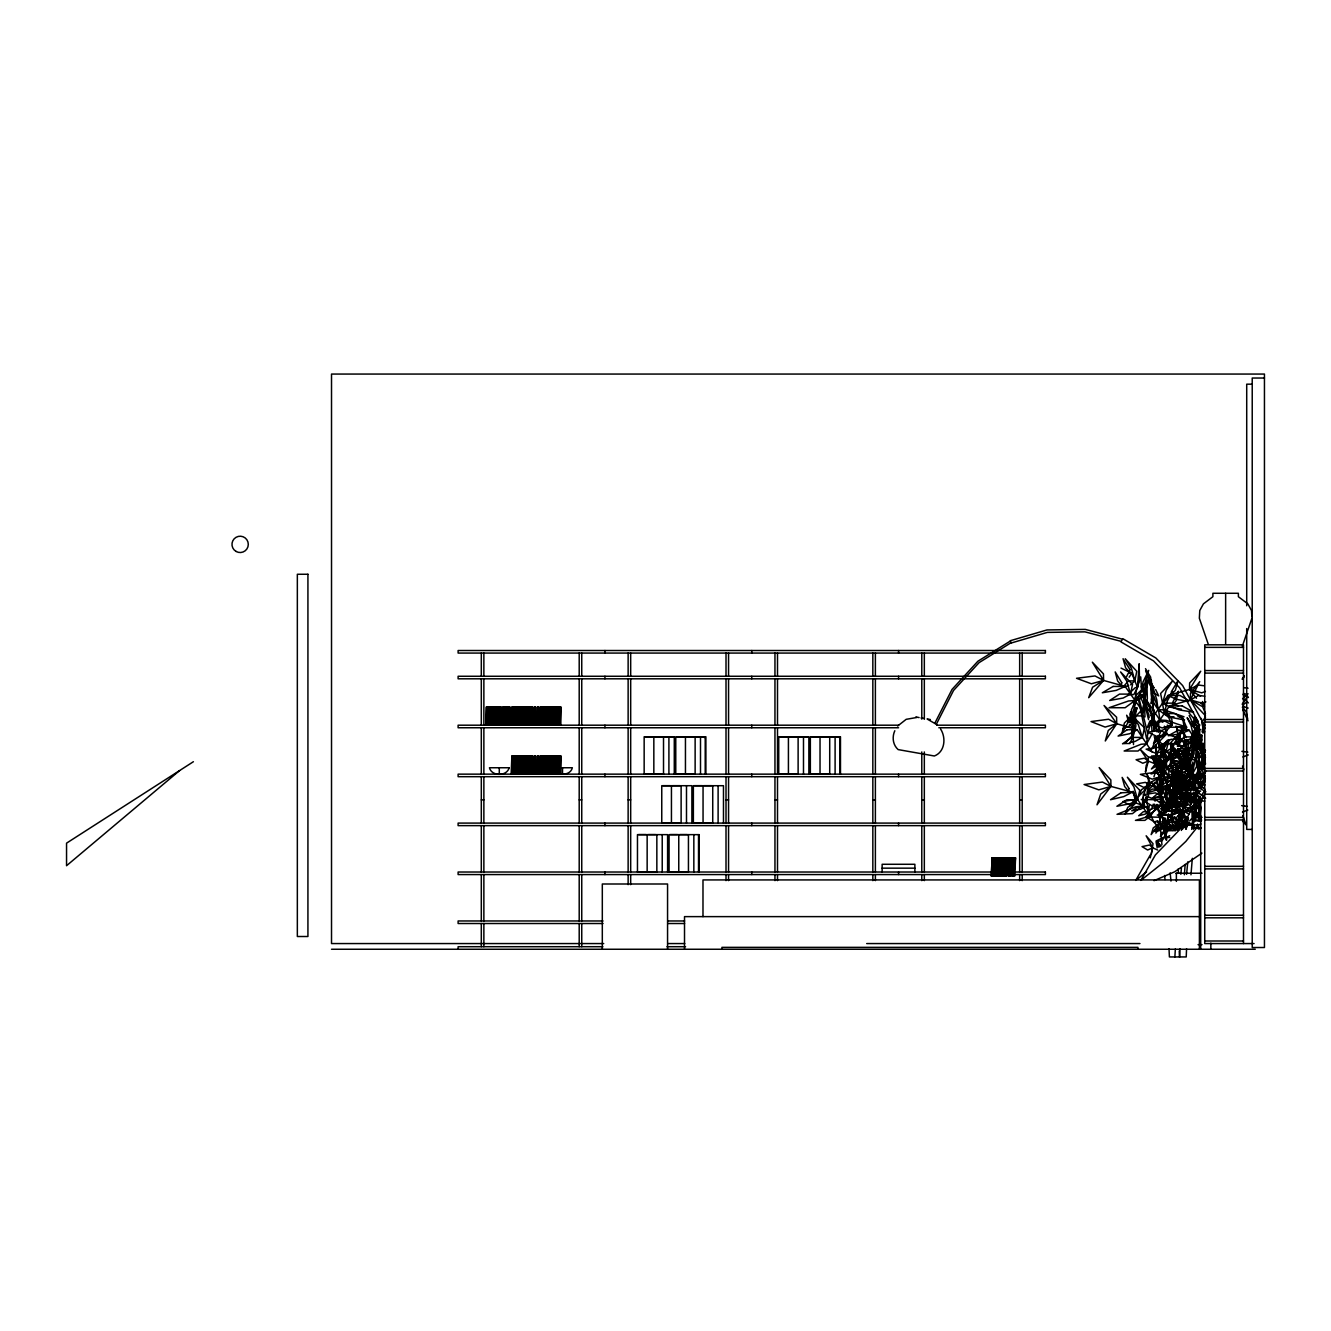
<?xml version="1.0" encoding="UTF-8"?>
<svg xmlns="http://www.w3.org/2000/svg" width="1331" height="1331" viewBox="0 0 1331 1331"><rect width="100%" height="100%" fill="white"/><g stroke="black" fill="none" stroke-linecap="round" stroke-linejoin="round"><path stroke-width="1.5" d="M1176.92 800.43L1176.92 798.683M1179.299 746.258L1179.998 732.2L1179.299 746.258L1176.388 742.814L1170.165 744.611L1175.173 748.854M1153.611 709.722L1153.994 731.085M1159.251 823.556L1157.604 820.695L1154.077 822.192L1156.922 825.702L1159.251 823.556L1161.065 811.893L1159.251 823.556L1151.149 834.604L1153.262 827.915L1159.251 823.556L1163.377 827.416L1166.023 839.944M1184.307 764.626L1184.34 759.602L1186.986 750.568L1184.307 764.626L1175.023 777.936L1177.453 769.867L1184.307 764.626L1182.66 761.182L1179.1 762.979L1181.961 767.222L1184.307 764.626L1188.45 769.268L1191.478 786.471M1158.336 731.867L1158.436 720.221L1158.885 731.867M1131.383 716.228L1124.412 723.016L1121.95 733.481L1131.383 716.228L1131.45 709.706L1137.223 697.976L1130.685 719.572L1129.853 714.082L1130.901 711.736L1132.614 722.234L1133.513 744.578M1142.88 688.609L1135.909 695.414L1133.446 705.879L1142.88 688.609L1142.946 682.088L1148.72 670.358L1142.181 691.97L1141.332 686.463L1142.381 684.134L1144.094 694.616L1144.993 716.96M1185.488 808.083L1185.555 802.26L1185.389 810.878M1193.474 755.526L1194.639 738.306L1192.227 738.306L1190.08 743.197L1194.639 738.306L1196.286 728.656L1199.164 724.131M1164.575 825.17L1166.738 825.17L1168.185 814.156M1205.487 715.745L1190.413 699.89L1190.513 693.368L1199.73 681.655L1190.413 699.89L1169.5 705.912L1154.243 728.24M1153.927 776.855L1161.214 754.527L1171.197 748.504L1171.33 741.983L1182.161 730.27L1171.197 748.504L1170.481 765.774L1171.197 748.504L1173.859 745.526M1196.502 698.276L1189.498 689.475L1189.631 682.953L1200.745 671.24L1189.498 689.475L1167.953 695.497L1152.213 717.825M1205.553 757.306L1198.549 748.504L1198.682 741.983L1201.46 739.054M1174.175 799.881L1174.042 806.004L1173.942 799.831M1192.526 789.549L1191.727 781.613L1199.664 774.11L1191.644 785.789L1181.878 789.632L1185.389 789.632L1188.533 793.692L1184.49 792.161M1193.391 829.196L1192.143 819.38L1200.08 811.893L1192.06 823.556L1182.294 827.416L1185.805 827.416M1185.805 792.461L1192.526 794.59L1200.662 791.08L1190.53 789.582L1185.805 792.461L1189.764 796.803L1191.162 803.491L1185.805 792.461L1185.904 788.285L1194.123 780.781L1185.805 792.461L1179.898 794.374M1191.561 803.808L1191.777 796.021L1191.461 803.525M1153.877 731.318L1153.777 709.722M1195.704 818.166L1196.053 806.37M1161.996 812.076L1162.013 799.166M1162.612 791.529L1162.728 787.686L1166.039 786.505M1175.473 792.228L1175.739 783.543L1177.02 792.228M1175.889 830.012L1176.155 821.327L1177.436 830.012M1194.157 741.45L1192.593 754.71L1190.48 754.71L1193.907 749.153L1195.005 730.985L1194.439 737.956M1171.796 778.003L1172.029 771.048M1129.487 693.185L1135.16 687.761L1137.489 687.312L1139.17 663.736L1139.436 677.313L1137.489 687.312L1133.896 694.532L1128.072 694.532M1182.494 810.329L1182.261 816.452L1187.851 820.029M1182.294 828.897L1182.377 814.938L1182.544 829.379M1171.679 819.497L1168.352 815.104L1160.466 814.822L1166.339 820.678L1171.679 819.497L1172.262 804.323L1171.679 819.497L1158.819 830.977L1162.545 823.44L1171.679 819.497L1180.347 826.501L1181.446 830.444M1179.715 956.939L1180.048 948.654M1168.335 810.679L1168.568 805.455L1168.618 810.679M1186.57 948.753L1186.22 956.939L1169.4 956.939L1169.017 948.787M1169.367 801.961L1169.733 795.006L1171.53 801.961M1174.874 956.939L1175.34 948.97M1169.65 788.451L1169.866 784.974M1176.621 784.408L1175.589 780.299L1174.424 780.299L1174.674 776.189M1161.281 746.941L1160.499 758.587L1167.087 768.586L1177.003 775.807L1193.058 775.807L1183.292 772.429L1188.849 769.385L1190.496 761.964L1187.635 759.202M1163.261 823.939L1163.66 818.116L1162.612 824.987M1197.817 757.605L1198.216 751.716L1200.163 757.605M1151.382 853.77L1153.029 843.671L1146.141 835.768L1152.713 847.814L1157.654 850.027M1187.418 822.125L1189.814 822.491M1184.374 874.766L1185.156 864.451M1162.612 794.208L1163.194 786.804M1195.754 792.794L1196.902 796.321L1197.185 792.86M1163.211 784.042L1164.392 772.895M1190.962 874.816L1192.326 858.312M1175.589 788.717L1177.303 776.572L1175.04 784.591L1175.29 788.701M1132.298 729.904L1131.733 736.309L1134.428 717.159L1137.073 707.743L1132.099 720.254L1132.914 729.904M1149.202 805.488L1148.67 811.66L1145.142 814.156L1138.704 815.753L1143.396 811.66L1148.67 811.66L1145.924 797.469L1147.239 800.68M1162.579 791.928L1162.945 787.819L1159.667 779.8L1162.146 791.945M1182.743 806.287L1183.109 802.277L1182.61 806.27M1196.037 806.852L1196.685 799.415L1194.04 792.993M1185.505 762.447L1188.184 748.122L1188.666 758.587L1185.172 766.29L1179.565 771.864M1169.749 825.852L1168.069 820.562L1168.651 814.156M1180.847 874.284L1181.412 868.145M1186.587 874.301L1187.784 861.872M1164.409 818.266L1164.059 821.593L1177.702 828.614L1172.644 830.611L1167.021 830.81M1185.588 744.279L1185.938 740.934M1202.226 747.972L1202.558 744.844M1152.03 731.867L1151.382 720.221L1147.688 733.814L1146.623 743.813L1138.022 751.017L1124.129 751.017L1141.05 744.262L1146.623 743.813L1152.147 733.814M1151.797 697.244L1151.115 703.65L1152.064 701.171M1173.326 789.699L1173.942 784.408L1179.748 787.935M1174.158 782.611L1177.07 763.162L1174.857 777.221L1165.124 790.514L1167.67 782.445L1174.857 777.221L1179.765 781.846L1183.359 799.066M1199.996 815.254L1200.911 807.501M1162.412 804.689L1152.33 806.004L1141.233 799.415L1156.123 799.748L1162.412 804.689L1150.783 809.115L1145.725 817.6L1162.412 804.689L1163.094 799.066L1157.787 787.603L1162.412 804.689L1178.784 812.559L1170.182 814.822L1157.255 815.121L1167.819 811.045L1178.784 812.559M1151.215 812.559L1150.816 815.753L1144.943 820.362L1135.443 820.362L1150.816 815.753L1154.942 809.348L1154.593 804.14M1164.758 796.487L1167.004 786.471M1135.044 700.505L1128.605 700.955L1109.072 707.726L1125.128 707.726L1135.044 700.505L1136.325 690.506L1140.717 676.93L1141.632 690.506M1188.999 748.022L1188.55 751.499L1180.281 757.755L1166.871 757.755L1170.498 756.457M1178.135 801.029L1171.846 798.783L1173.576 785.639L1178.467 775.407L1168.502 789.533L1170.515 795.089M1187.918 788.451L1192.41 773.195L1192.975 781.047L1192.526 773.195L1191.844 777.121M1187.518 776.173L1188.317 770.333L1187.136 775.956M1134.029 725.961L1133.646 728.689L1129.403 724.314M1158.918 731.617L1159.451 727.758L1151.282 715.246L1153.145 724.314L1156.09 728.689L1156.34 725.961L1151.215 715.213L1154.759 722.766M1163.96 760.6L1162.545 773.96L1165.174 779.251M1200.545 798.567L1198.516 815.221L1198.832 806.752L1205.287 792.061M1183.858 786.421L1184.856 779.733M1150.234 857.863L1152.713 847.814L1149.568 845.019L1142.048 846.616L1147.621 850.01L1152.713 847.814M1205.337 755.093L1204.538 760.101L1202.093 749.054M1195.82 734.396L1194.24 744.229L1195.77 749.153L1193.375 736.792L1198.599 727.142L1196.519 732.582M1191.694 829.396L1194.722 808.666L1194.872 812.742L1194.855 810.196L1200.662 802.31M1196.22 733.68L1192.16 738.921L1190.729 746.974L1196.868 730.22L1198.216 732.033L1197.135 736.259L1196.22 733.68L1199.863 724.896M1160.832 768.32L1161.481 765.225M1159.268 756.058L1157.537 764.127L1164.176 750.817L1154.16 736.758L1164.043 745.793L1164.126 749.153M1188.683 779.733L1186.869 788.102L1184.058 778.885M1201.161 747.972L1202.026 744.062M1148.304 761.099L1142.78 763.245L1136.075 759.735L1144.427 758.237L1148.304 761.099L1145.459 772.146L1146.207 765.458L1148.304 761.099L1148.22 756.923L1140.284 749.436L1148.304 761.099L1158.053 764.959L1159.85 768.553M1202.342 729.954L1204.622 720.736M1185.472 745.46L1186.936 740.003L1183.192 746.142M1203.69 755.559L1200.645 766.606L1204.339 770M1195.97 756.158L1192.193 774.326L1185.405 779.883L1174.408 779.883L1187.784 774.675L1192.193 774.326L1196.586 766.623L1196.07 757.888M1203.191 743.247L1200.595 752.448L1204.538 755.858M1175.223 749.436L1171.596 762.181L1178.967 766.107M1184.54 811.794L1182.161 819.829L1175.855 822.259L1164.875 822.674L1173.426 818.432L1182.161 819.829L1181.479 810.329M1180.414 791.28L1179.449 794.54L1193.425 802.077L1179.715 801.578M1160.133 770.533L1162.063 764.077M894.815 730.752C891.903 737.025 892.802 744.911 898.159 749.603L934.362 755.991C945.043 751.882 946.208 737.723 940.618 729.055M1164.475 767.554L1162.545 773.96L1159.251 778.568L1155.707 778.568M1197.883 744.511L1200.146 737.341L1199.381 728.673M1202.326 730.37L1203.973 725.145L1205.304 725.145M1167.137 781.962L1168.934 776.239L1168.801 770.582L1164.692 766.772M1151.614 809.348L1153.262 804.14M1189.681 742.831L1193.524 731.052L1194.323 742.831M1199.664 729.87L1197.151 742.465L1188.317 748.721L1178.118 748.721M1242.322 646.234L1251.922 618.233M1170.798 815.387L1172.628 810.113L1184.673 814.722L1179.1 814.722M1173.875 806.503L1175.123 802.909M1192.343 786.704L1189.864 793.642L1187.302 796.77M1186.337 828.032L1188.15 823.107M1185.688 829.213L1188.134 822.641M1179.399 824.089L1183.425 813.357M1197.418 771.997L1204.073 754.793M1196.203 777.537L1203.357 759.968L1205.57 763.395M1185.222 784.974L1182.028 792.694L1177.819 798.251L1170.981 798.251L1179.283 793.043L1182.028 792.694L1184.79 774.509L1185.156 783.244M1204.189 763.412L1196.502 781.314L1204.721 789M1198.948 756.258L1203.474 745.809M1242.838 679.309L1244.352 675.799L1242.089 679.193M1159.7 799.698L1161.264 796.321L1161.148 791.28L1151.265 782.245L1161.264 796.321L1153.112 798.899L1143.213 794.657L1155.524 792.86L1161.264 796.321M1171.896 798.384L1177.685 785.856M1193.341 799.066L1201.411 781.846L1205.104 780.299M1126.675 676.414L1128.239 673.253L1131.733 673.253L1137.489 687.312M1175.639 802.16L1177.403 798.633M1163.76 814.805L1176.072 790.414L1192.792 782.977M1198.449 736.159L1195.637 741.716L1199.497 739.57L1201.594 736.159M934.745 723.365L952.048 689.408L977.886 661.241L1010.445 640.96L1010.978 642.773L979.067 662.655L953.545 690.456L936.375 724.18M1155.508 807.984L1157.271 804.723M1150.333 854.885L1135.726 880.39L1146.59 871.772M1165.34 810.596L1173.975 796.304M1165.44 823.723L1168.069 820.562M1200.412 742.948L1202.359 739.753M1116.742 723.731L1105.129 727.075L1091.054 721.585L1108.573 719.239L1116.742 723.731L1105.279 740.984L1108.274 730.519L1116.742 723.731L1116.593 717.209L1104.031 705.48L1116.742 723.731L1137.206 729.737L1152.147 752.082M1182.876 752.88L1198.549 748.504L1201.61 743.53M1165.623 763.927L1168.868 758.853L1168.751 753.828L1159.168 744.794L1168.868 758.853L1164.775 761.998M1166.089 780.648L1168.934 776.239L1162.279 766.739M1165.59 796.487L1168.685 791.679L1168.219 784.724M1129.137 677.196L1131.733 673.253L1121.018 668.095M1192.393 745.709L1188.55 751.499L1183.176 751.882M1205.27 775.624L1203.058 778.934L1203.34 781.047L1205.453 778.801M1177.336 746.308L1181.545 740.019L1177.586 744.195M1184.507 785.49L1188.001 780.332L1186.254 786.172L1183.575 788.967L1183.342 787.22M1205.487 772.13L1201.494 777.936L1198.649 787.752L1205.886 791.729M1201.61 795.056L1205.004 790.148M1202.176 735.244L1197.151 742.465L1191.428 742.848L1181.762 746.109M1190.23 789.316L1193.242 784.974M1138.022 696.213L1134.694 700.971L1140.417 698.575L1144.094 694.616L1139.136 694.616M1183.974 783.377L1186.087 780.349L1183.442 783.027M1182.277 824.155L1186.503 818.132L1178.551 826.135L1179.199 829.23M1203.806 763.279L1195.687 774.842L1196.502 781.314L1205.004 784.974M1198.216 779.334L1203.257 772.163L1197.418 763.495M1110.952 786.405L1102.434 782.046L1084.083 784.541L1098.79 789.849L1110.952 786.405L1099.156 767.571L1110.836 779.933L1110.952 786.405L1097.01 804.789L1100.687 794.075L1110.952 786.405L1132.332 792.161L1147.854 814.173M1161.264 776.855L1176.987 754.527L1189.032 754.527L1195.188 758.138M1242.156 704.199L1247.779 696.279M1160.865 770.516L1164.525 765.624M1176.188 750.335L1168.302 759.568L1171.18 751.499L1174.424 749.403M1160.133 827.516L1155.857 833.073L1158.586 825.536L1161.314 823.573M1103.582 680.424L1094.997 675.948L1076.546 678.294L1091.37 683.785L1103.582 680.424L1092.352 662.189L1103.466 673.902L1103.582 680.424L1088.691 697.694L1092.585 687.229L1103.582 680.424L1125.144 686.447L1140.867 708.774M1201.693 721.884L1205.553 717.226M1181.995 752.015L1184.49 749.103M1149.535 785.24L1145.425 782.362L1136.624 783.859L1143.695 787.37L1149.535 785.24L1146.939 773.561L1149.502 781.064L1149.535 785.24L1138.754 796.271L1141.565 789.582L1149.535 785.24L1159.817 789.083L1147.222 792.827M1135.792 802.909L1131.699 800.031L1122.882 801.528L1129.969 805.055L1135.792 802.909L1133.197 791.23L1135.759 798.733L1135.792 802.909L1125.011 813.94L1127.823 807.251L1135.792 802.909L1146.091 806.752L1153.594 821.044M1162.013 776.239L1155.142 772.346L1140.351 774.376L1152.23 779.151L1162.013 776.239L1155.158 760.417L1161.93 770.582L1162.013 776.239L1147.222 791.196L1151.082 782.129L1162.013 776.239L1179.283 781.447L1191.877 800.813M1166.622 730.32L1166.655 734.096L1151.831 749.054L1155.707 739.986L1166.655 734.096L1181.662 739.304L1175.373 742.049M1173.875 785.573L1176.388 782.828M1205.237 751.466L1199.015 758.254L1200.645 766.606L1204.322 766.606M1187.368 823.307L1184.989 825.885L1187.319 817.467L1192.892 806.386L1192.127 818.132L1189.748 820.728M1160.499 754.744L1164.176 750.817L1178.551 755.459L1184.224 764.743M1184.74 767.305L1189.931 761.748L1193.741 754.028L1193.208 743.563L1189.931 761.748L1186.553 762.081L1176.321 767.305L1192.46 768.586L1182.627 762.181M1201.477 741.384L1198.915 744.096L1200.595 752.448L1204.522 752.448M1192.659 823.523L1194.556 826.418L1193.574 828.448L1191.894 807.701M1173.609 748.371L1169.633 752.547L1171.596 762.181L1175.273 762.181M1179.333 830.012L1155.424 854.885L1140.817 880.39L1164.109 861.922L1185.854 841.408L1197.251 827.183L1199.248 827.366M1205.137 772.047L1197.101 780.315L1198.649 787.752L1204.305 787.752M1142.331 710.754L1145.608 707.393L1145.558 704.132M1178.135 788.368L1180.78 785.689M897.626 726.044L906.195 719.322L916.926 717.459M1194.389 804.839L1184.108 811.544L1188.882 814.073M1130.585 684.833L1134.877 680.906L1136.774 671.273L1125.244 658.745L1131.367 668.162L1134.877 680.906L1128.472 680.906L1122.765 687.312L1128.638 685.448M1242.555 698.842L1248.112 693.767M1175.606 791.429L1172.994 793.642L1176.571 792.794M179.535 770.616L66.55 865.716L66.55 843.155L193.394 761.715M1191.578 726.244L1193.89 724.314L1193.807 718.657L1188.982 712.85M1181.878 782.595L1179.1 784.874L1172.611 786.954M1173.626 749.27L1170.897 751.499L1180.281 749.353M1187.934 781.047L1190.33 779.134M1160.15 801.545L1163.094 799.232M1186.37 799.399L1191.029 795.888L1187.169 794.89M1191.644 785.789L1195.521 782.911L1203.873 784.408L1197.168 787.935L1191.644 785.789L1193.741 790.132M1194.157 827.915L1192.06 823.556L1195.937 820.695L1200.945 821.593M1204.355 775.624L1196.502 781.314L1203.69 782.195M1181.329 797.818L1187.219 793.642M1197.301 808.682L1200.678 806.336L1197.534 805.588M1201.91 853.121L1174.674 871.788L1154.027 880.656M1177.752 771.364L1173.376 774.326L1181.379 772.795M1242.605 704.798L1247.347 701.886M1175.972 808.865L1179.249 806.852L1180.913 799.415L1170.781 789.765L1176.155 797.036L1179.249 806.852L1171.896 806.852L1165.324 811.794L1174.325 809.88M1147.156 792.128L1152.247 789.083L1159.817 789.083M1166.721 829.962L1169.849 828.148M1205.52 713.666L1202.625 706.694L1190.413 699.89L1198.749 695.414L1204.705 696.196M1169.683 835.702L1166.122 837.598L1169.783 837.449M1200.928 823.956L1197.584 825.702L1192.06 823.556M1200.512 696.279L1189.498 689.475L1198.1 684.999L1204.239 685.781M1204.838 752.398L1198.549 748.504L1203.706 745.826M1177.003 829.995L1180.198 828.348M1169.45 816.485L1178.634 812.126L1182.261 811.794L1185.755 804.074L1185.272 793.609L1182.261 811.794L1176.671 817.35L1169.417 817.35M533.615 773.86L536.36 772.695M1183.109 783.543L1186.72 782.012M1123.198 728.573L1128.921 726.194L1132.614 722.234L1127.64 722.234M1205.853 701.87L1202.259 703.25L1190.413 699.89M1154.975 800.53L1158.819 799.082M1205.42 691.455L1201.727 692.835L1189.498 689.475M1242.855 756.973L1248.345 754.943M1242.439 812.076L1247.829 810.097M1174.125 755.143L1177.752 753.845M1160.815 779.151L1168.934 776.239L1181.479 780.798M1166.655 734.096L1158.153 736.991L1147.838 732.233L1160.682 730.203L1166.655 734.096L1164.425 726.177M1166.039 799.249L1175.689 795.988M1169.5 816.984L1170.897 816.818M1157.637 752.897L1164.176 750.817L1158.436 747.373L1146.124 749.17L1156.007 753.413M1010.362 640.693L1046.965 629.946L1085.281 629.397L1122.499 639.179L1121.218 641.376L1084.981 631.859L1047.331 632.391L1011.061 643.056M1157.171 772.363L1151.065 773.96L1155.508 769.85L1160.499 769.85M1158.885 796.487L1152.446 798.084L1157.138 793.991L1160.649 793.991M1162.262 803.042L1164.359 802.543L1170.798 806.386L1165.557 808.732L1162.262 803.042L1159.484 794.108L1159.75 780.548L1161.381 791.512M1148.204 737.973L1146.523 738.356L1138.088 697.76M1177.453 873.369L1178.551 873.136L1178.068 869.126M1126.176 743.097L1122.515 743.813L1131.866 737.407L1142.331 737.407L1144.477 727.758L1131.4 715.246L1138.338 724.663L1142.331 737.407L1135.326 741.334L1129.836 742.399M1171.247 826.934L1161.248 828.78L1175.389 830.81M1175.256 826.202L1179.266 825.453M1154.276 782.645L1157.87 782.012M1171.762 743.064L1161.58 744.794L1171.064 739.304L1181.662 739.304M1171.064 784.874L1158.303 786.954L1168.202 781.447L1181.396 781.447M1171.846 798.783L1182.76 797.169L1188.882 798.633L1184.424 794.54L1179.449 794.54L1178.784 791.446M1157.354 822.541L1164.059 821.593L1156.822 808.1M1158.602 755.908L1148.836 757.206L1159.817 761.432L1168.868 758.853L1162.495 755.392M1186.537 794.041L1189.864 793.642L1193.741 800.813M1168.319 805.787L1165.59 796.071L1159.268 783.277L1160.349 796.836L1168.319 805.787L1174.757 805.288L1195.072 809.115L1179.183 811.461L1175.572 809.564M1181.479 794.041L1185.305 793.775M1264.45 378.037L1252.221 378.037L1252.221 947.522L1264.45 947.522L1264.45 374.061L331.519 374.061L331.519 943.563L603.708 943.563M1252.221 384.177L1246.714 384.177L1246.714 605.771M1204.738 647.365L1243.487 647.365M1204.738 670.558L1243.487 670.558M1204.738 673.103L1243.487 673.103M500.955 706.811L501.72 725.195M503.75 706.811L502.985 725.195M532.55 706.811L533.315 725.195M538.672 706.811L539.438 725.195M1152.28 713.416L1145.608 707.393L1143.312 702.918M1173.975 716.777L1167.969 716.777L1158.037 709.556L1151.465 699.557L1152.363 685.981L1156.755 699.557L1158.037 709.556L1164.475 710.005L1184.008 716.777L1178.002 716.777M1204.738 719.505L1243.487 719.505M1204.738 722.051L1243.487 722.051M898.575 725.195L458.114 725.195L458.114 727.758L898.575 727.758M936.758 725.195L1045.401 725.195L1045.401 727.758L938.837 727.758M1201.893 731.784L1204.738 731.784M705.214 737.54L701.187 736.758M839.794 737.54L835.768 736.758M1177.735 745.942L1185.422 745.942M532.55 755.742L533.315 774.143M538.672 755.742L539.438 774.143M1204.888 760.7L1201.777 760.7L1202.941 743.613L1201.777 760.7L1204.904 763.711M1201.677 764.26L1205.437 764.26M520.038 767.754L522.684 767.754M532.516 767.754L537.092 767.754M555.31 767.754L558.355 767.754M559.869 767.754L572.363 767.754C570.65 774.808 561.499 775.391 556.042 772.695M1204.738 768.436L1243.487 768.436M1182.71 769.385L1188.849 769.385L1185.788 759.568M1204.738 770.998L1243.487 770.998M1177.752 771.864L1170.515 771.864L1181.529 766.639L1185.172 766.29L1189.049 772.662M1205.137 781.846L1201.411 781.846L1204.172 784.891M1204.738 794.191L1243.487 794.191M481.306 799.881L483.868 799.881M579.201 799.881L581.747 799.881M628.132 799.881L630.678 799.881M726.011 799.881L728.556 799.881M774.958 799.881L777.504 799.881M872.837 799.881L875.382 799.881M921.784 799.881L924.33 799.881M1019.662 799.881L1022.208 799.881M1168.185 799.898L1176.338 799.898M1204.755 801.046L1200.695 801.046L1200.695 949.253M1180.68 803.259L1184.224 803.259M1164.192 811.544L1165.224 811.544L1160.565 808.666M1184.108 811.544L1190.546 811.544M1202.093 817.35L1198.249 817.35L1195.887 811.794L1193.907 804.074L1194.173 793.609L1195.887 811.794L1200.928 816.053M1204.738 817.384L1243.487 817.384M1204.738 819.929L1243.487 819.929M1252.221 829.429L1246.714 829.429L1246.714 628.548M1008.416 857.696L1008.416 876.081M1011.477 857.696L1010.711 876.081L1012.492 857.696L1011.726 876.081M1014.521 857.696L1013.773 876.081L1015.553 857.696L1014.788 876.081M1204.738 866.315L1243.487 866.315M882.137 868.161L914.879 868.161M1204.738 868.877L1243.487 868.877M1202.009 873.236L1176.371 873.236L1176.371 881.405M1204.738 915.262L1243.487 915.262M1199.397 916.626L684.517 916.626L684.517 949.253M1204.738 917.808L1243.487 917.808M603.01 920.969L458.114 920.969L458.114 923.514L603.01 923.514M667.996 920.969L684.567 920.969M667.996 923.514L684.567 923.514M1204.738 941L1243.487 941M668.129 943.563L684.75 943.563M866.697 943.563L1139.952 943.563M1254.068 943.563L1204.738 943.563L1204.738 644.82L1243.487 644.82L1243.487 943.563M1198.066 944.644L1202.009 944.644M602.876 946.707L458.114 946.707L458.114 949.253M666.981 946.707L685.581 946.707M331.519 949.253L1255.266 949.253M1148.487 816.968L1158.819 817.217M1173.526 769.035L1167.087 768.586L1165.806 758.587L1163.294 750.834M1203.706 765.974L1199.88 765.624L1195.621 757.921L1196.203 747.456L1199.88 765.624L1205.786 771.181M1192.16 827.183L1201.394 828.048M1197.085 805.688L1198.333 805.837L1196.702 805.421M1241.873 751.366L1247.846 752.131M1244.385 687.728L1248.079 688.243M1241.64 805.588L1247.363 806.386M1202.742 766.989L1204.422 767.322M1188.783 701.487L1176.887 699.441L1167.953 695.497L1179.998 695.497L1187.685 700.023M1187.901 758.82L1195.837 760.184M915.828 716.976L919.105 717.559M921.019 717.958L924.296 718.54M927.058 718.956L930.336 719.539M1181.479 709.207L1169.932 707.077L1162.545 703.151L1160.599 693.518L1172.511 680.99L1166.172 690.406L1162.545 703.151L1173.576 703.151L1178.501 706.362M1182.96 788.385L1186.254 788.984M1180.331 803.625L1187.452 805.155L1184.69 803.125M1171.396 827.25L1177.702 828.614M1177.835 798.833L1183.841 800.364L1179.183 796.304M1178.551 873.136L1175.922 873.485M1175.19 744.029L1183.725 746.375L1176.87 751.865L1171.197 748.504M1198.549 748.504L1205.52 750.434M1180.397 793.792L1184.174 794.857L1180.048 790.747M1170.864 759.435L1178.85 761.748M1243.37 693.368L1247.28 694.516M1175.789 726.21L1189.215 730.27L1201.826 749.636M1163.061 796.903L1175.639 800.946L1186.154 818.166M1242.821 706.362L1248.212 708.092M1201.294 737.723L1200.146 737.341L1201.926 743.596M1152.896 703.65L1151.298 680.058L1151.049 693.651L1152.896 703.65L1154.16 704.099M1191.295 789.998L1187.984 788.651L1176.072 790.414L1185.472 793.01L1199.564 793.359L1196.253 792.012M927.724 719.356L937.174 724.779M1176.987 754.527L1180.564 756.108M1242.971 694.566L1248.428 697.511M1122.782 638.68L1155.807 657.947L1182.627 685.548L1201.078 719.322M1120.918 641.875L1153.495 660.891L1179.615 687.778L1197.567 720.653M1186.037 799.432L1189.531 801.595L1190.763 804.956M1147.954 817.9L1155.674 822.774M1180.747 747.19L1186.57 750.9L1191.894 768.12M1184.806 785.856L1188.001 787.885M1163.227 772.346L1168.934 776.239M1162.728 787.686L1166.455 790.281M1162.828 722.034L1159.9 719.971L1152.962 709.972L1153.91 696.396L1158.536 709.972L1159.9 719.971L1166.555 720.42L1186.786 727.192L1170.165 727.192L1167.237 725.129M1161.547 770.716L1163.926 778.585L1168.169 781.663M1192.26 721.718L1200.063 729.521M1173.509 794.857L1176.238 797.169M1201.826 759.568L1204.572 761.914M1244.452 699.241L1248.378 702.918M1178.035 748.421L1183.825 753.928L1182.161 761.365L1177.236 764.377L1168.235 766.29L1174.791 761.365L1182.161 761.365L1179.066 751.533M1181.895 753.679L1184.756 756.441M1205.254 777.237L1200.396 772.546L1198.382 772.163L1196.719 763.495M1191.628 787.636L1194.373 790.348M1198.216 797.618L1200.845 800.247M1172.628 810.113L1176.072 813.574M1157.837 759.685L1161.813 763.678M1173.826 752.398L1176.055 754.644L1176.354 752.547L1170.531 744.262L1172.711 751.283M1177.086 776.755L1180.78 780.548M1167.703 785.922L1169.966 788.268M1180.996 761.548L1178.833 759.302L1177.253 754.045M1197.334 814.688L1201.194 818.748L1198.649 812.043M1200.462 702.502L1204.405 706.744L1202.459 701.504M1242.505 821.094L1246.165 825.02L1242.805 815.737M1190.746 806.952L1184.756 800.064M1153.445 797.535L1156.19 800.53M1242.322 707.243L1246.199 711.669L1247.663 718.923M1156.539 804.839L1159.018 807.701L1157.022 804.373M1155.924 806.42L1163.344 815.154M1167.869 810.28L1161.198 802.277L1164.741 808.3L1165.956 813.191M1154.044 687.645L1150.699 683.568L1145.608 670.791M1188.267 819.181L1186.021 816.452L1182.261 816.452L1182.111 810.28M1161.081 846.1L1157.671 841.924L1160.249 846.566M1183.109 827.932L1174.291 817.034L1178.7 824.937L1179.432 828.98M1152.13 723.731L1156.905 729.737M1139.769 693.551L1145.492 700.871M1174.375 826.135L1172.445 823.623L1171.18 816.419L1175.905 825.336M1198.981 728.606L1196.136 724.813L1194.29 716.927L1198.416 724.696M1198.333 721.602L1194.889 716.943L1198.299 723.482M1204.705 750.185L1197.817 740.885L1199.53 744.145M1182.593 755.209L1184.723 758.121M1183.775 778.186L1177.186 768.885L1181.263 777.038L1182.826 784.408M1170.498 789.15L1163.926 778.585L1163.81 772.113L1161.298 766.44M1153.861 755.675L1158.086 761.698L1160.016 768.22M1146.69 700.472L1154.243 711.436L1152.829 721.069L1150.849 724.996L1147.239 727.475L1149.868 721.069L1152.829 721.069L1150.2 708.325L1146.374 700.472M1178.967 775.075L1181.113 778.169M1132.98 724.43L1126.642 715.213L1128.854 722.5M1177.852 753.945L1182.361 760.567M1185.888 765.026L1196.502 780.698M1153.045 690.889L1154.742 693.534L1158.702 695.913L1155.641 689.574M1199.78 817.184L1201.643 820.162M1145.492 668.661L1150.6 677.046L1152.197 689.574M1153.062 797.702L1155.042 801.029M1173.942 784.408L1176.671 789.017M1182.643 741.051L1192.609 758.67M1151.931 688.526L1149.518 684.151L1147.938 675.05L1152.147 685.798M1178.118 815.753L1180.73 820.562L1185.555 825.17L1193.358 825.17L1180.73 820.562L1180.048 814.156M1189.165 715.512L1195.271 728.24M1158.968 847.365L1156.107 842.041L1157.221 847.93M1169.267 803.708L1170.947 806.902M1194.107 785.872L1196.852 791.28M1140.051 696.446L1148.786 714.198L1149.152 717.675M1248.029 720.736L1242.672 709.589M1146.174 700.672L1150.649 709.639L1150.383 712.368L1147.289 707.992L1145.675 700.705M1180.181 803.059L1181.911 806.553M1186.304 737.59L1180.93 726.726L1183.775 734.895L1185.139 744.112M1201.477 778.419L1198.382 772.163L1198.066 763.495M1163.926 778.585L1164.675 780.116M1179.549 814.223L1186.437 829.013M1162.279 784.475L1160.416 777.47M1152.114 687.079L1150.1 679.076M1177.552 734.596L1179.05 738.389L1176.587 726.709L1177.319 732.632M1242.488 766.09L1243.886 769.717M1162.562 785.04L1158.136 772.679L1161.547 788.551M1208.315 644.37L1199.347 618.233L1199.763 610.546L1203.44 603.841L1212.89 596.704L1212.89 593.277L1238.379 593.277L1238.379 596.704L1247.829 603.841L1251.506 610.546L1251.822 616.303M1194.855 793.06L1196.469 798.034M1157.953 758.886L1159.75 764.809M1160.765 775.723L1163.078 783.443M1193.774 793.409L1195.554 802.926M1203.973 725.145L1204.971 728.573M1173.41 769.335L1172.495 766.124L1173.31 770.133M1193.474 793.226L1194.489 796.836L1193.924 791.812M1148.537 719.589L1145.608 707.393M1175.922 806.885L1173.792 798.85L1174.092 804.939M1197.601 824.139L1198.981 829.413M1175.822 765.724L1176.787 769.601M1138.837 697.594L1147.771 733.814M1201.277 734.745L1202.076 738.239M1203.806 756.94L1204.622 760.434M1201.277 718.391L1203.956 732.716M1197.8 756.274L1196.253 749.336L1196.519 737.557L1198.116 756.274M1155.624 724.663L1157.038 731.934M1154.659 730.786L1151.382 713.416L1153.095 719.755L1152.696 716.577M1193.89 724.314L1194.889 730.02M1172.378 771.048L1173.742 781.197M1157.854 735.777L1159.883 748.771M1194.273 793.259L1194.789 796.77M1204.921 756.69L1205.22 759.053M1159.95 749.336L1158.469 735.81M1166.705 840.127L1165.191 825.802L1160.316 826.518L1161.93 844.869M1170.132 872.87L1170.981 881.055M1196.952 751.716L1197.501 757.605M1164.642 875.482L1165.008 879.558M1173.726 772.146L1174.424 780.299M1202.359 722.018L1203.041 731.834M1159.301 813.341L1159.634 818.748M1159.401 749.22L1159.051 739.803M1152.496 695.614L1153.295 711.919M1197.218 824.438L1197.334 828.581M1179.249 950.966L1179.432 956.939M1159.517 813.723L1159.6 817.068M1196.868 792.96L1196.902 796.321M1177.236 767.371L1177.253 770.167M1225.635 593.277L1225.635 644.121M1210.844 943.08L1210.844 949.253M1199.397 949.253L1199.397 879.924L702.984 879.924L702.984 916.626M1137.938 949.253L1137.938 947.356L721.934 947.356L721.934 949.253M1022.208 653.072L1022.208 676.264M1022.208 678.81L1022.208 725.195M1022.208 727.758L1022.208 774.143M1022.208 776.688L1022.208 823.09M1022.208 825.636L1022.208 872.021M1022.208 874.567L1022.208 880.623M1019.662 653.072L1019.662 676.264M1019.662 678.81L1019.662 725.195M1019.662 727.758L1019.662 774.143M1019.662 776.688L1019.662 823.09M1019.662 825.636L1019.662 872.021M1019.662 874.567L1019.662 880.623M924.33 653.072L924.33 676.264M924.33 678.81L924.33 719.156M924.33 751.948L924.33 774.143M924.33 776.688L924.33 823.09M924.33 825.636L924.33 872.021M924.33 874.567L924.33 880.623M921.784 653.072L921.784 676.264M921.784 678.81L921.784 719.156M921.784 751.948L921.784 774.143M921.784 776.688L921.784 823.09M921.784 825.636L921.784 872.021M921.784 874.567L921.784 880.623M914.879 872.021L914.879 864.285L882.137 864.285L882.137 872.021M898.575 650.51L898.575 653.072M898.575 676.264L898.575 678.81M898.575 774.143L898.575 776.688M898.575 823.09L898.575 825.636M898.575 872.021L898.575 874.567M875.382 653.072L875.382 676.264M875.382 678.81L875.382 725.195M875.382 727.758L875.382 774.143M875.382 776.688L875.382 823.09M875.382 825.636L875.382 872.021M875.382 874.567L875.382 880.623M872.837 653.072L872.837 676.264M872.837 678.81L872.837 725.195M872.837 727.758L872.837 774.143M872.837 776.688L872.837 823.09M872.837 825.636L872.837 872.021M872.837 874.567L872.837 880.623M840.477 774.143L840.477 736.758L810.346 736.758L810.346 774.143M839.794 736.758L839.794 774.143M835.103 736.758L835.103 774.143M834.421 736.758L830.394 736.758M829.712 736.758L829.712 774.143M828.514 736.758L821.244 736.758M828.514 774.143L821.244 774.143M820.029 736.758L820.029 774.143M818.815 736.758L811.561 736.758M818.815 774.143L811.561 774.143M808.865 774.143L808.865 736.758L778.735 736.758L778.735 774.143M808.2 736.758L804.157 736.758M803.491 736.758L803.491 774.143M802.809 736.758L798.783 736.758M798.118 736.758L798.118 774.143M796.903 736.758L789.632 736.758M796.903 774.143L789.632 774.143M788.418 736.758L788.418 774.143M787.22 736.758L779.949 736.758M787.22 774.143L779.949 774.143M777.504 653.072L777.504 676.264M777.504 678.81L777.504 725.195M777.504 727.758L777.504 774.143M777.504 776.688L777.504 823.09M777.504 825.636L777.504 872.021M777.504 874.567L777.504 880.623M774.958 653.072L774.958 676.264M774.958 678.81L774.958 725.195M774.958 727.758L774.958 774.143M774.958 776.688L774.958 823.09M774.958 825.636L774.958 872.021M774.958 874.567L774.958 880.623M751.765 650.51L751.765 653.072M751.765 676.264L751.765 678.81M751.765 725.195L751.765 727.758M751.765 774.143L751.765 776.688M751.765 823.09L751.765 825.636M751.765 872.021L751.765 874.567M728.556 653.072L728.556 676.264M728.556 678.81L728.556 725.195M728.556 727.758L728.556 774.143M728.556 776.688L728.556 823.09M728.556 825.636L728.556 872.021M728.556 874.567L728.556 880.623M726.011 653.072L726.011 676.264M726.011 678.81L726.011 725.195M726.011 727.758L726.011 774.143M726.011 776.688L726.011 823.09M726.011 825.636L726.011 872.021M726.011 874.567L726.011 880.623M723.482 823.09L723.482 785.706L693.368 785.706L693.368 823.09M718.108 785.706L718.108 823.09M712.734 785.706L712.734 823.09M711.519 785.706L704.265 785.706M711.519 823.09L704.265 823.09M705.896 774.143L705.896 736.758L675.765 736.758L675.765 774.143M705.214 736.758L705.214 774.143M703.051 785.706L703.051 823.09M701.836 785.706L694.566 785.706M701.836 823.09L694.566 823.09M700.505 736.758L700.505 774.143M699.84 736.758L695.797 736.758M699.208 872.021L699.208 834.637L669.077 834.637L669.077 872.021M698.525 834.637L698.525 872.021M695.131 736.758L695.131 774.143M693.917 736.758L686.663 736.758M693.917 774.143L686.663 774.143M693.834 834.637L693.834 872.021M691.887 823.09L691.887 785.706L661.757 785.706L661.757 823.09M688.443 834.637L688.443 872.021M687.245 834.637L679.975 834.637M687.245 872.021L679.975 872.021M686.497 785.706L686.497 823.09M685.448 736.758L685.448 774.143M684.234 736.758L676.963 736.758M684.234 774.143L676.963 774.143M681.123 785.706L681.123 823.09M679.908 785.706L672.654 785.706M679.908 823.09L672.654 823.09M678.76 834.637L678.76 872.021M677.546 834.637L670.292 834.637M677.546 872.021L670.292 872.021M674.285 774.143L674.285 736.758L644.154 736.758L644.154 774.143M673.602 736.758L669.576 736.758M671.44 785.706L671.44 823.09M670.225 785.706L662.971 785.706M670.225 823.09L662.971 823.09M668.911 736.758L668.911 774.143M668.229 736.758L664.202 736.758M667.596 872.021L667.596 834.637L637.466 834.637L637.466 872.021M667.563 949.253L667.563 884L602.311 884L602.311 949.253M663.52 736.758L663.52 774.143M662.322 736.758L655.052 736.758M662.322 774.143L655.052 774.143M662.222 834.637L662.222 872.021M656.849 834.637L656.849 872.021M655.634 834.637L648.363 834.637M655.634 872.021L648.363 872.021M653.837 736.758L653.837 774.143M652.623 736.758L645.369 736.758M652.623 774.143L645.369 774.143M647.149 834.637L647.149 872.021M645.951 834.637L638.68 834.637M645.951 872.021L638.68 872.021M630.678 653.072L630.678 676.264M630.678 678.81L630.678 725.195M630.678 727.758L630.678 774.143M630.678 776.688L630.678 823.09M630.678 825.636L630.678 872.021M630.678 874.567L630.678 884.649M628.132 653.072L628.132 676.264M628.132 678.81L628.132 725.195M628.132 727.758L628.132 774.143M628.132 776.688L628.132 823.09M628.132 825.636L628.132 872.021M628.132 874.567L628.132 884.649M604.94 650.51L604.94 653.072M604.94 676.264L604.94 678.81M604.94 725.195L604.94 727.758M604.94 774.143L604.94 776.688M604.94 823.09L604.94 825.636M604.94 872.021L604.94 874.567M581.747 653.072L581.747 676.264M581.747 678.81L581.747 725.195M581.747 727.758L581.747 774.143M581.747 776.688L581.747 823.09M581.747 825.636L581.747 872.021M581.747 874.567L581.747 920.969M581.747 923.514L581.747 946.707M579.201 653.072L579.201 676.264M579.201 678.81L579.201 725.195M579.201 727.758L579.201 774.143M579.201 776.688L579.201 823.09M579.201 825.636L579.201 872.021M579.201 874.567L579.201 920.969M579.201 923.514L579.201 946.707M562.514 767.754L562.514 773.86M560.85 725.195L560.85 706.811L560.085 725.195M560.85 774.143L560.85 755.742L560.085 774.143M559.835 725.195L559.835 706.811L559.07 725.195M559.835 774.143L559.835 755.742L559.07 774.143M558.804 725.195L558.804 706.811L558.038 725.195M558.804 774.143L558.804 755.742L558.038 774.143M557.789 725.195L557.789 706.811L557.024 725.195M557.789 774.143L557.789 755.742L557.024 774.143M556.774 725.195L556.774 706.811L556.009 725.195M556.774 774.143L556.774 755.742L556.009 774.143M555.759 725.195L555.759 706.811L554.994 725.195M555.759 774.143L555.759 755.742L554.994 774.143M554.728 725.195L554.728 706.811L553.962 725.195M554.728 774.143L554.728 755.742L553.962 774.143M553.713 725.195L553.713 706.811L552.947 725.195M553.713 774.143L553.713 755.742L552.947 774.143M552.698 725.195L552.698 706.811L551.932 725.195M552.698 774.143L552.698 755.742L551.932 774.143M551.666 725.195L551.666 706.811L550.901 725.195M551.666 774.143L551.666 755.742L550.901 774.143M550.651 725.195L550.651 706.811L549.886 725.195M550.651 774.143L550.651 755.742L549.886 774.143M549.636 725.195L549.636 706.811L548.871 725.195M549.636 774.143L549.636 755.742L548.871 774.143M548.622 725.195L548.622 706.811L547.856 725.195M548.622 774.143L548.622 755.742L547.856 774.143M547.59 725.195L547.59 706.811L546.825 725.195M547.59 774.143L547.59 755.742L546.825 774.143M546.575 725.195L546.575 706.811L545.81 725.195M546.575 774.143L546.575 755.742L545.81 774.143M545.56 725.195L545.56 706.811L544.795 725.195M545.56 774.143L545.56 755.742L544.795 774.143M544.529 725.195L544.529 706.811L543.763 725.195M544.529 774.143L544.529 755.742L543.763 774.143M543.514 725.195L543.514 706.811L542.749 725.195M543.514 774.143L543.514 755.742L542.749 774.143M542.499 725.195L542.499 706.811L541.734 725.195M542.499 774.143L542.499 755.742L541.734 774.143M541.484 725.195L541.484 706.811L540.719 725.195M541.484 774.143L541.484 755.742L540.719 774.143M540.453 725.195L540.453 706.811L539.687 725.195M540.453 774.143L540.453 755.742L539.687 774.143M538.672 725.195L538.423 706.811L537.657 725.195M538.672 774.143L538.423 755.742L537.657 774.143M537.391 725.195L537.391 706.811L536.626 725.195M537.391 774.143L537.391 755.742L536.626 774.143M535.361 725.195L535.361 706.811L534.596 725.195M535.361 774.143L535.361 755.742L534.596 774.143M534.347 725.195L534.347 706.811L533.581 725.195M534.347 774.143L534.347 755.742L533.581 774.143M532.55 725.195L532.3 706.811L531.535 725.195M532.55 774.143L532.3 755.742L531.535 774.143M531.285 725.195L531.285 706.811L530.52 725.195M531.285 774.143L531.285 755.742L530.52 774.143M530.254 725.195L530.254 706.811L529.505 725.195M530.254 774.143L530.254 755.742L529.505 774.143M529.888 767.754L529.888 773.86M529.239 725.195L529.239 706.811L528.474 725.195M529.239 774.143L529.239 755.742L528.474 774.143M528.224 725.195L528.224 706.811L527.459 725.195M528.224 774.143L528.224 755.742L527.459 774.143M527.209 725.195L527.209 706.811L526.444 725.195M527.209 774.143L527.209 755.742L526.444 774.143M526.178 725.195L526.178 706.811L525.412 725.195M526.178 774.143L526.178 755.742L525.412 774.143M525.163 725.195L525.163 706.811L524.397 725.195M525.163 774.143L525.163 755.742L524.397 774.143M524.148 725.195L524.148 706.811L523.382 725.195M524.148 774.143L524.148 755.742L523.382 774.143M523.116 725.195L523.116 706.811L522.368 725.195M523.116 774.143L523.116 755.742L522.368 774.143M522.101 725.195L522.101 706.811L521.336 725.195M522.101 774.143L522.101 755.742L521.336 774.143M521.087 725.195L521.087 706.811L520.321 725.195M521.087 774.143L521.087 755.742L520.321 774.143M520.072 725.195L520.072 706.811L519.306 725.195M520.072 774.143L520.072 755.742L519.306 774.143M519.04 725.195L519.04 706.811L518.275 725.195M519.04 774.143L519.04 755.742L518.275 774.143M518.025 725.195L518.025 706.811L517.26 725.195M518.025 774.143L518.025 755.742L517.26 774.143M517.01 725.195L517.01 706.811L516.245 725.195M517.01 774.143L517.01 755.742L516.245 774.143M515.995 725.195L515.995 706.811L515.23 725.195M515.995 774.143L515.995 755.742L515.23 774.143M514.964 725.195L514.964 706.811L514.199 725.195M514.964 774.143L514.964 755.742L514.199 774.143M513.949 725.195L513.949 706.811L513.184 725.195M513.949 774.143L513.949 755.742L513.184 774.143M512.934 725.195L512.934 706.811L512.169 725.195M512.934 774.143L512.934 755.742L512.169 774.143M511.903 725.195L511.903 706.811L511.137 725.195M511.903 774.143L511.903 755.742L511.137 774.143M509.873 725.195L509.873 706.811L509.108 725.195M508.858 725.195L508.858 706.811L508.093 725.195M507.826 725.195L507.826 706.811L507.061 725.195M506.812 725.195L506.812 706.811L506.046 725.195M505.797 725.195L505.797 706.811L505.031 725.195M504.765 725.195L504.765 706.811L503.75 725.195M502.735 725.195L502.735 706.811L501.97 725.195M500.955 725.195L500.689 706.811L499.924 725.195M499.674 725.195L499.674 706.811L498.909 725.195M499.291 767.754L499.291 773.86M498.659 725.195L498.659 706.811L497.894 725.195M497.628 725.195L497.628 706.811L496.862 725.195M496.613 725.195L496.613 706.811L495.847 725.195M495.598 725.195L495.598 706.811L494.833 725.195M494.583 725.195L494.583 706.811L493.818 725.195M493.551 725.195L493.551 706.811L492.786 725.195M492.537 725.195L492.537 706.811L491.771 725.195M491.522 725.195L491.522 706.811L490.756 725.195M490.49 725.195L490.49 706.811L489.725 725.195M489.475 725.195L489.475 706.811L488.71 725.195M488.46 725.195L488.46 706.811L487.695 725.195M487.445 725.195L487.445 706.811L486.68 725.195M486.414 725.195L486.414 706.811L485.649 725.195M483.868 653.072L483.868 676.264M483.868 678.81L483.868 725.195M483.868 727.758L483.868 774.143M483.868 776.688L483.868 823.09M483.868 825.636L483.868 872.021M483.868 874.567L483.868 920.969M483.868 923.514L483.868 946.707M481.306 653.072L481.306 676.264M481.306 678.81L481.306 725.195M481.306 727.758L481.306 774.143M481.306 776.688L481.306 823.09M481.306 825.636L481.306 872.021M481.306 874.567L481.306 920.969M481.306 923.514L481.306 946.707M1202.875 723.232L1202.875 733.048L1202.891 723.232M1188.417 749.37L1188.4 756.807L1185.904 759.818L1181.346 761.748L1184.673 756.807L1188.4 756.807L1188.317 739.72L1188.417 749.37M1155.757 745.011L1156.622 768.586L1158.868 775.807L1162.495 775.807L1158.086 769.035L1156.622 768.586L1155.757 745.011M1185.705 739.703L1185.305 750.085L1185.705 739.703M1178.933 821.526L1178.85 825.287L1179.382 814.306L1178.933 821.526M1194.572 774.509L1194.29 784.974L1196.336 792.694L1199.897 798.251L1205.653 798.251L1198.649 793.043L1196.336 792.694L1194.572 774.509M1144.377 804.34L1144.294 806.087L1142.863 797.452L1144.377 804.34M1158.12 786.671L1158.037 788.418L1156.606 779.783L1158.12 786.671M1164.775 824.155L1164.409 832.308L1160.416 836.417L1162.296 832.308L1164.409 832.308L1165.39 818.132L1164.775 824.155M1166.072 790.215L1165.69 798.899L1168.535 805.305L1173.11 809.913L1180.514 809.913L1168.535 805.305L1166.072 790.215M1181.446 777.936L1180.996 787.752L1179.316 790.78L1176.255 792.694L1178.484 787.752L1180.996 787.752L1182.211 770.682L1181.446 777.936M1133.696 726.31L1133.18 736.309L1129.952 743.513L1124.745 743.513L1131.084 736.758L1133.18 736.309L1135.842 726.31L1135.476 712.717L1133.696 726.31M1145.176 698.692L1144.66 708.691L1141.449 715.912L1136.241 715.912L1142.58 709.14L1144.66 708.691L1147.339 698.692L1146.973 685.116L1145.176 698.692M1174.541 791.829L1174.225 797.851L1174.541 791.829M1180.131 776.555L1179.249 785.19L1180.131 776.555M1190.08 765.342L1189.498 775.174L1185.472 780.116L1187.368 775.174L1189.498 775.174L1189.182 767.737L1191.112 758.088L1190.08 765.342M1180.131 770.649L1178.917 781.047L1180.131 770.649M1190.946 772.396L1190.363 780.116L1186.47 785.673L1180.164 785.673L1187.834 780.448L1190.363 780.116L1193.341 772.396L1192.925 761.931L1190.946 772.396M1165.79 830.012L1165.274 836.417L1161.747 841.026L1156.057 841.026L1165.274 836.417L1167.936 830.012L1167.57 821.327L1165.79 830.012M1189.215 758.071L1187.734 768.453L1189.215 758.071M1143.778 702.286L1143.229 708.691L1145.924 689.541L1148.57 680.124L1143.595 692.652L1143.778 702.286M1176.488 778.169L1176.288 780.548L1173.992 776.755L1172.495 768.852L1176.488 778.169M1186.42 726.992L1186.22 729.371L1183.925 725.561L1182.444 717.675L1186.42 726.992M1193.474 788.085L1194.972 788.484L1193.474 788.085M1153.644 687.595L1152.579 697.244L1150.6 684.5L1147.156 675.083L1153.644 687.595M1183.775 774.592L1182.693 783.959L1179.615 788.834L1178.883 786.172L1183.775 774.592M1164.342 809.132L1164.143 810.878L1161.813 808.083L1160.316 802.26L1164.342 809.132M1121.734 682.67L1121.401 685.398L1117.641 681.023L1115.195 671.922L1121.734 682.67M1143.379 796.038L1142.098 806.02L1132.498 813.624L1117.025 814.322L1135.892 806.752L1142.098 806.02L1148.437 795.738L1147.638 782.329L1143.379 796.038M1129.919 669.476L1129.57 672.205L1125.627 667.829L1123.048 658.729L1129.919 669.476M1128.987 788.484L1128.621 791.163L1124.678 786.571L1122.133 777.387L1128.987 788.484M1156.606 762.53L1156.373 764.277L1153.694 761.482L1151.947 755.659L1156.606 762.53M1135.626 707.709L1134.345 716.81L1132.398 721.186L1135.626 707.709M1147.106 680.091L1145.841 689.192L1143.895 693.584L1147.106 680.091M1173.443 798.034L1173.143 800.147L1169.816 796.77L1167.636 789.749L1173.443 798.034M1194.805 728.556L1193.541 736.908L1187.635 740.319L1176.837 742.465L1184.706 736.908L1193.541 736.908L1191.212 725.861L1187.136 717.692L1194.805 728.556M1195.571 806.07L1193.657 817.45L1195.903 819.879L1199.78 820.312L1196.752 816.053L1193.657 817.45L1191.96 809.431L1199.414 797.186L1195.571 806.07M1198.116 727.125L1196.852 734.13L1194.905 737.507L1198.116 727.125M1199.98 796.487L1198.516 804.59L1195.87 808.832L1195.504 806.519L1199.98 796.487M1132.498 684.467L1130.535 694.1L1123.164 698.026L1109.671 700.505L1119.521 694.1L1130.535 694.1L1126.908 681.356L1120.586 671.939L1132.498 684.467M1139.752 790.265L1137.656 799.715L1130.302 803.674L1116.892 806.27L1126.692 799.815L1137.656 799.715L1133.929 786.887L1127.357 777.221L1139.752 790.265M1178.284 691.388L1176.255 700.489L1173.143 704.864L1172.861 702.136L1178.284 691.388M1167.37 700.821L1164.276 713.566L1171.43 717.492L1184.507 719.971L1174.957 713.566L1164.276 713.566L1162.595 703.933L1172.777 691.405L1167.37 700.821M1161.93 749.436L1158.719 762.181L1162.129 766.107L1168.385 768.586L1163.826 762.181L1158.719 762.181L1156.988 752.547L1167.52 740.019L1161.93 749.436M1169.001 740.003L1166.605 749.103L1162.945 753.479L1162.629 750.751L1169.001 740.003M1177.885 680.973L1175.439 690.074L1171.696 694.449L1171.363 691.721L1177.885 680.973M1188.417 818.116L1186.67 823.939L1183.991 826.734L1183.758 824.987L1188.417 818.116M1180.614 787.004L1178.8 792.827L1176.038 795.639L1175.789 793.875L1180.614 787.004M1173.576 793.043L1171.014 801.212L1175.057 803.708L1182.477 805.305L1177.07 801.212L1171.014 801.212L1169.633 795.04L1178.035 787.02L1173.576 793.043M1155.657 737.407L1153.478 743.813L1156.473 741.334L1158.103 737.407L1155.657 737.407M1161.031 730.952L1157.171 740.019L1171.946 725.062L1171.879 719.405L1165.107 709.24L1171.946 725.062L1161.031 730.952M509.141 767.754C506.978 776.539 491.621 776.539 489.442 767.754L509.141 767.754M1154.559 764.959L1151.415 769.002L1158.053 764.959L1154.559 764.959M1182.943 769.268L1178.002 774.143L1184.357 772.313L1188.45 769.268L1182.943 769.268M1174.857 777.221L1172.079 779.8L1168.701 775.557L1172.894 773.76L1174.857 777.221M1173.875 781.846L1168.585 786.737L1175.389 784.891L1179.765 781.846L1173.875 781.846M1158.452 827.416L1154.044 831.459L1159.734 829.945L1163.377 827.416L1158.452 827.416M1172.162 755.459L1166.455 760.334L1173.809 758.504L1178.551 755.459L1172.162 755.459M1169.267 800.946L1163.544 805.837L1170.914 803.991L1175.639 800.946L1169.267 800.946M1179.532 750.9L1173.243 755.792L1181.362 753.945L1186.57 750.9L1179.532 750.9M1174.774 788.102L1166.888 793.642L1177.702 791.496L1183.608 788.102L1174.774 788.102M1127.107 729.737L1118.09 736.076L1129.72 733.697L1137.206 729.737L1127.107 729.737M1176.82 763.478L1169.65 768.37L1178.9 766.523L1184.84 763.478L1176.82 763.478M1120.835 792.843L1110.536 799.731L1123.797 796.587L1132.332 792.161L1120.835 792.843M1138.504 806.752L1131.733 810.812L1140.467 809.281L1146.091 806.752L1138.504 806.752M1113.099 686.447L1102.318 692.785L1116.21 690.39L1125.144 686.447L1113.099 686.447M1178.151 730.27L1168.252 735.76L1181.013 733.697L1189.215 730.27L1178.151 730.27M1172.528 825.153L1165.157 828.764L1174.308 828.514L1180.347 826.501L1172.528 825.153M1171.946 725.062L1162.163 727.957L1150.3 723.199L1165.074 721.169L1171.946 725.062M307.927 574.26L297.345 574.26L297.345 936.508L307.927 936.508L307.927 574.26M1045.401 650.51L458.114 650.51L458.114 653.072L1045.401 653.072L1045.401 650.51M1045.401 676.264L458.114 676.264L458.114 678.81L1045.401 678.81L1045.401 676.264M1182.227 705.912L1169.5 705.912L1178.933 709.856L1193.608 712.251L1182.227 705.912M1162.995 754.527L1161.214 754.527L1164.592 760.866L1162.995 754.527M1045.401 774.143L458.114 774.143L458.114 776.688L1045.401 776.688L1045.401 774.143M1045.401 823.09L458.114 823.09L458.114 825.636L1045.401 825.636L1045.401 823.09M992.094 857.696L991.329 876.081L992.094 857.696M993.126 857.696L992.36 876.081L993.126 857.696M994.141 857.696L993.375 876.081L994.141 857.696M995.155 857.696L994.39 876.081L995.155 857.696M996.17 857.696L995.405 876.081L996.17 857.696M997.202 857.696L996.437 876.081L997.202 857.696M998.217 857.696L997.451 876.081L998.217 857.696M999.232 857.696L998.466 876.081L999.232 857.696M1000.263 857.696L999.498 876.081L1000.263 857.696M1001.278 857.696L1000.513 876.081L1001.278 857.696M1002.293 857.696L1001.528 876.081L1002.293 857.696M1003.308 857.696L1002.542 876.081L1003.308 857.696M1004.339 857.696L1003.574 876.081L1004.339 857.696M1005.354 857.696L1004.589 876.081L1005.354 857.696M1006.369 857.696L1005.604 876.081L1006.369 857.696M1007.401 857.696L1006.635 876.081L1007.401 857.696M1009.43 857.696L1008.665 876.081L1009.43 857.696M1010.445 857.696L1009.68 876.081L1010.445 857.696M1013.507 857.696L1012.741 876.081L1013.507 857.696M1045.401 872.021L458.114 872.021L458.114 874.567L1045.401 874.567L1045.401 872.021M236.053 551.433A8.152 8.152 0 0 0 248.298 544.379A8.152 8.152 0 0 0 236.053 537.308A8.152 8.152 0 0 0 236.053 551.433"/></g></svg>
